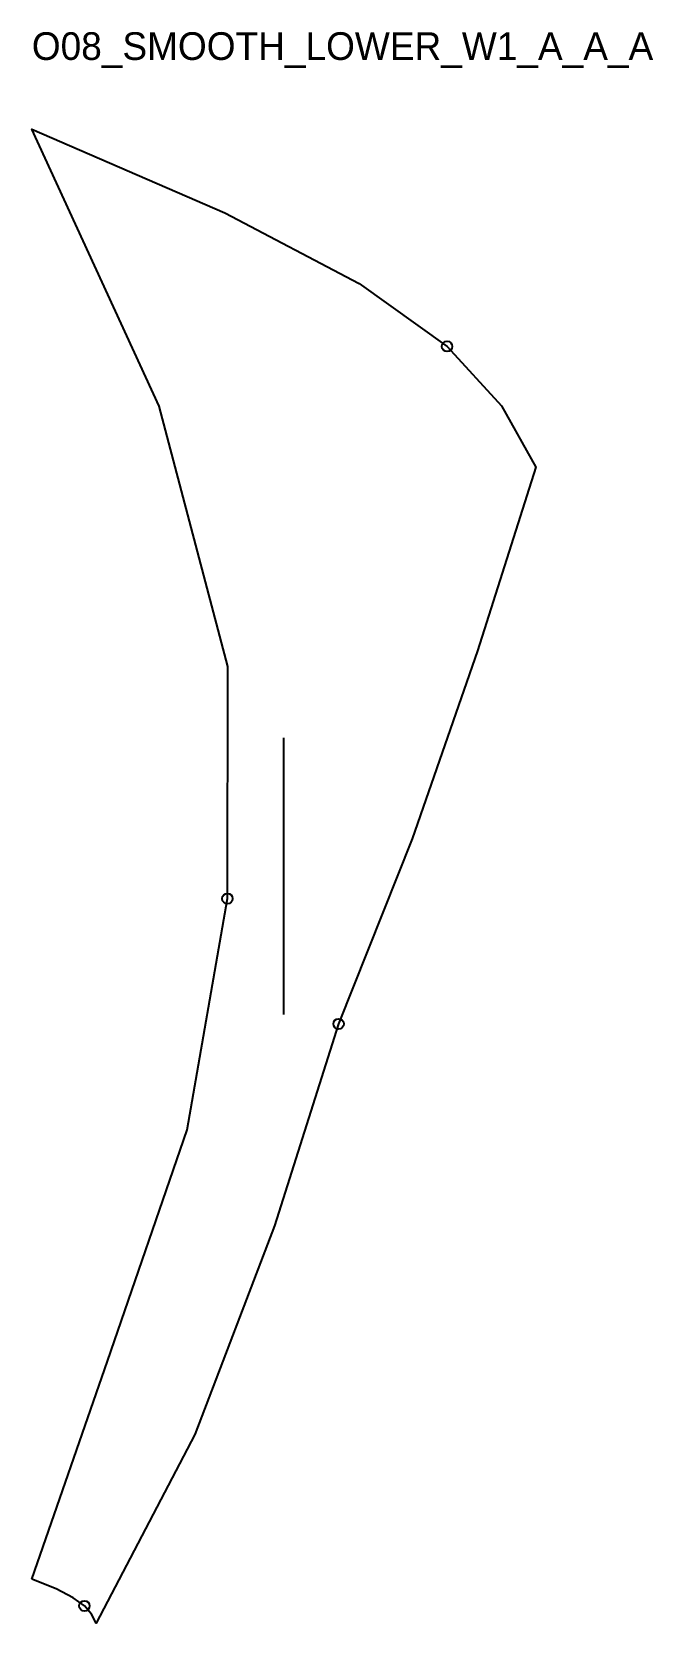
# Model space of a CAD drawing. Header units: millimetres. Extents: x 0 to 180, y -13 to 447.
import ezdxf

# ---------------------------------------------------------------- set-up
doc = ezdxf.new("R2010")
doc.units = ezdxf.units.MM
for name, color, linetype in [('CUT', 1, 'Continuous'), ('GRAIN', 3, 'Continuous'), ('ID', 7, 'Continuous'), ('NOTCH', 2, 'Continuous'), ('SEAM', 5, 'Continuous')]:
    doc.layers.add(name, color=color, linetype=linetype)

msp = doc.modelspace()

# ---------------------------------------------------------------- linework, layer by layer
at = {"layer": 'CUT'}
msp.add_lwpolyline([(0, 0), (21.86, 62.98), (44.85, 129.85), (56.51, 196.61), (56.61, 263.66), (36.77, 338.89), (0, 418.89), (55.76, 394.74), (94.58, 374.33), (119.97, 356.15), (135.71, 338.94), (145.64, 321.28), (128.77, 268.15), (109.9, 213.88), (88.63, 160.43), (70.09, 102.08), (47.08, 41.84), (18.55, -12.69), (17.24, -10.08), (15.2, -7.7), (11.98, -5.33), (7.08, -2.81), (0, 0)], close=True, dxfattribs=at)
at = {"layer": 'GRAIN'}
msp.add_line((72.82, 163.1), (72.82, 243.1), dxfattribs=at)
at = {"layer": 'NOTCH'}
for centre in [(119.97, 356.15), (56.51, 196.61), (88.63, 160.43), (15.2, -7.7)]:
    msp.add_circle(centre, 1.5, dxfattribs=at)
at = {"layer": 'SEAM'}
msp.add_lwpolyline([(0, 0), (21.86, 62.98), (44.85, 129.85), (56.51, 196.61), (56.61, 263.66), (36.77, 338.89), (0, 418.89), (55.76, 394.74), (94.58, 374.33), (119.97, 356.15), (135.71, 338.94), (145.64, 321.28), (128.77, 268.15), (109.9, 213.88), (88.63, 160.43), (70.09, 102.08), (47.08, 41.84), (18.55, -12.69), (17.24, -10.08), (15.2, -7.7), (11.98, -5.33), (7.08, -2.81)], close=True, dxfattribs=at)

# ---------------------------------------------------------------- texts
at = {"layer": 'ID'}
msp.add_text('O08_SMOOTH_LOWER_W1_A_A_A', height=8, dxfattribs=at).set_placement((0, 438.89))

doc.saveas('drawing.dxf')
